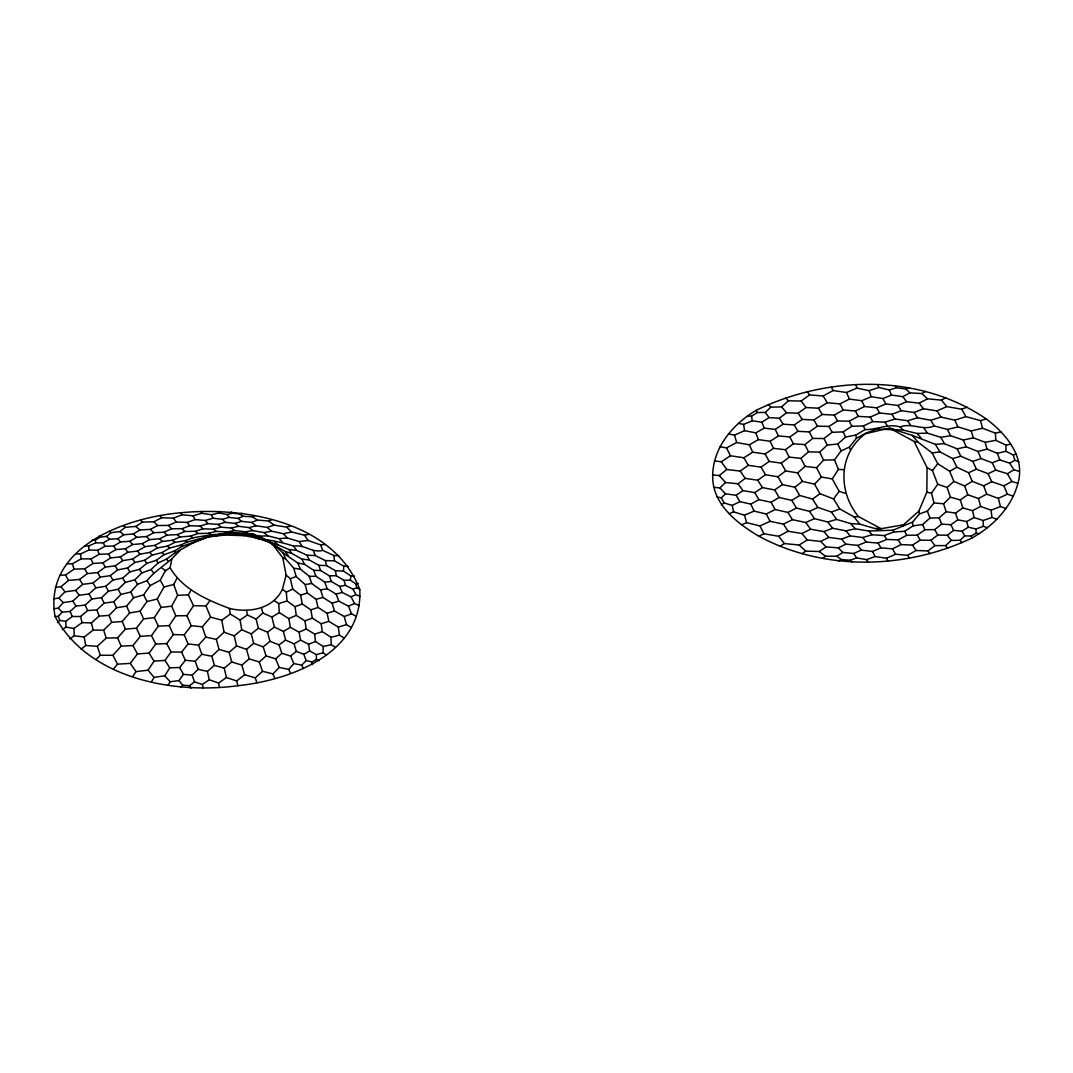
<?xml version="1.0" encoding="UTF-8"?>
<svg xmlns="http://www.w3.org/2000/svg" width="1073" height="1073" viewBox="0 0 1073 1073"><rect width="100%" height="100%" fill="white"/><g stroke="black" fill="none" stroke-linecap="round" stroke-linejoin="round"><path stroke-width="1.5" d="M758.893 536.232C824.171 571.413 905.679 569.495 971.95 538.056C993.035 526.132 1011.745 507.328 1017.901 483.346C1025.708 456.91 1005.964 433.72 986.261 418.953C919.105 373.109 827.498 375.456 756.197 410.329C733.248 423.889 713.277 447.159 712.7 474.923C711.681 503.68 736.615 523.02 758.893 536.232L763.922 533.75L778.663 536.285L788.092 531.269L801.947 533.509L810.598 529.204L823.984 531.591L832.621 528.265L845.967 530.853L855.261 528.774L868.808 531.055L893.098 530.183L903.453 525.824L903.453 524.777L918.81 511.177L926.831 492.252L927.059 467.6L914.142 441.459L889.41 428.047L865.442 433.747C838.174 453.624 837.946 491.675 858.454 516.596L881.188 528.694L903.453 524.777M1016.439 453.839L1013.234 454.939L1005.844 451.29L1005.991 445.08L995.798 440.292L985.215 442.331L973.372 437.838L963.299 440.037L950.584 435.692L940.739 437.315L927.367 433.116L917.093 433.479L903.077 430.072L876.842 429.093L865.656 433.237L856.388 438.253L849.414 447.092L841.125 450.888L834.472 459.861L823.568 460.089L816.566 467.734L805.085 466.379L797.668 472.898L785.624 470.94L777.885 476.774L765.518 474.722L757.766 480.221L745.225 478.397L738.023 483.789L725.563 482.515L719.299 475.554L712.7 474.923M326.541 655.04L323.04 652.84L323.241 646.469L315.475 641.52L314.657 634.13L306.207 628.993L304.933 620.865L296.255 615.339L295.062 606.714L287.014 600.987L286.303 592.135L282.454 589.211L286.142 575.021L282.776 557.812L271.134 542.482L252.624 533.804L230.494 532.288L210.59 536.004L193.529 542.737L175.114 552.756L166.677 559.02L158.2 562.882L151.038 569.535L141.864 572.942L134.849 579.836L125.259 582.451L118.204 589.278L108.494 591.143L101.479 597.715L91.862 598.989L85.156 605.118L76.035 606.017L70.161 611.449L62.1 612.187L58.277 616.412L55.031 616.425C43.014 546.761 126.44 517.334 180.881 512.76C245.274 506.429 333.81 521.921 359.777 589.466C363.09 653.658 290.045 680.228 237.898 685.701C172.994 694.553 88.455 678.404 55.031 616.425M354.519 576.067L350.817 575.919L343.467 571.051L343.803 566.209L334.494 560.844L325.374 560.589L315.301 555.546L306.972 555.21L296.524 550.369L288.811 549.47L278.014 544.869L255.414 537.721L244.108 535.682L224.646 535.038L205.748 537.318L187.627 541.865L179.835 545.406L169.762 548.008L162.063 552.555L152.138 555.103L144.627 560.28L134.849 562.493L127.459 568.046L117.641 569.87L110.291 575.651L100.272 577.126L93.002 583.055L82.688 584.329L75.687 590.405L65.024 591.8L58.8 598.05L53.65 598.801M359.777 589.466L356.813 587.789L355.78 583.833L350.402 580.185L350.817 575.919M282.454 589.211C273.159 609.142 248.949 613.139 229.434 608.418C207.196 600.062 182.383 589.157 170.111 567.724L171.921 558.617L179.795 550.757M95.873 659.64L100.326 655.254L112.906 655.281L121.195 646.147L132.945 645.57L140.295 636.369L151.454 635.618L158.308 626.189L169.212 625.599L175.824 615.795L171.626 606.178L177.608 595.314L173.759 584.463L176.884 578.427M62.194 629.636L65.949 627.115L73.93 628.443L82.058 622.648L91.366 622.903L99.185 616.09L109.084 615.392L116.528 607.774L126.574 606.124L133.642 597.741L143.634 594.844L150.166 585.603L160.266 580.211L165.524 570.595L170.111 567.724M69.825 638.878L74.265 635.739L84.204 637.08L93.163 630.052L103.612 630.173L111.699 622.327L122.215 621.495L129.645 612.911L140.067 611.208L146.988 601.537L157.248 599.029L163.981 586.958L173.759 584.463M113.59 668.868L117.52 664.16L130.302 663.369L137.451 653.913L149.093 653.122L155.746 644.028L166.758 643.612L173.37 634.612L184.234 634.814L191.209 625.693L186.957 615.687L193.502 605.655L188.352 594.885L191.37 589.56M151.481 681.717L154.083 677.412L164.759 675.775L169.708 667.808L179.607 667.54L185.388 660.271L195.179 661.263L201.818 654.248L211.797 656.274L219.053 649.447L229.153 652.33L236.57 645.919L246.495 649.339L249.204 658.876L259.25 661.987L262.563 671.322L272.971 673.884L274.809 678.377M168.005 685.298L170.151 681.744L178.936 680.59L183.443 674.367L192.161 675.145L198.129 669.311L207.371 671.376L214.399 665.367L224.23 668.171L231.714 661.974L241.854 665.099L244.617 674.743L255.267 677.854L256.836 682.629M845.363 493.325L839.14 491.327L832.286 478.92L838.429 469.397L834.472 459.861M132.757 676.325L136.003 671.631L148.074 670.182L154.016 661.129L164.987 660.391L171.063 651.968L181.565 652.116L188.124 643.961L198.572 645.101L205.815 637.094L216.317 639.401L224.029 632.198L221.789 620.194L210.59 617.123L206.003 605.963L209.785 600.853M81.038 649.286L85.706 645.477L97.294 646.335L106.24 638.059L117.547 637.845L125.447 629.113L136.419 628.215L143.621 618.893L154.338 617.619L161.03 607.425L171.626 606.178M903.453 525.824L912.479 522.189L919.494 513.9L927.38 511.124L934.02 502.929L931.485 493.084L937.722 484.245L932.437 470.564L927.059 467.6M880.303 530.089L859.688 524.093L854.095 516.891L839.81 509.004L833.6 498.945L839.14 491.327M932.437 470.564L937.681 463.697L932.142 452.927L918.287 442.371L912.157 435.343L889.41 428.047M57.432 622.528L59.873 620.476L65.802 621.294L72.267 616.492L80.555 616.506L87.584 610.564L96.905 609.893L104.094 603.16L113.818 601.738L120.927 594.429L130.691 592.068L137.559 584.316L147.041 580.734C153.949 571.748 163.726 566.128 171.921 558.617M191.209 625.693L202.328 626.833L210.59 617.123M229.434 608.418L230.306 614.064L240.084 620.02L241.733 629.784L251.283 633.888L253.657 643.357L263.207 646.858L266.091 655.938L275.654 658.835L279.235 667.433L288.731 669.418L293.854 663.583L301.808 665.18L303.337 668.519M53.905 608.767L58.318 608.15L63.213 602.583L72.857 601.188L79.12 595.26L88.992 593.959L95.886 587.816L105.771 586.287L112.906 580.037L122.671 578.079L129.887 571.855L139.49 569.334L146.84 563.325L156.363 560.267L164.075 554.687L174.349 551.026L182.41 546.291L210.59 536.004M180.586 687.511L182.678 685.164L189.505 685.714L194.481 681.918L202.395 684.44L209.302 679.732L218.557 683.045L226.43 677.506L236.69 680.939L244.617 674.743M301.808 665.18L306.113 660.566L311.935 662.041L316.428 659.439L319.271 660.66M797.668 472.898L802.349 481.375L814.541 484.164L821.328 477.029L832.286 478.92M272.971 673.884L279.235 667.433M747.465 415.841L751.502 416.217L757.323 412.542L765.331 412.434L770.749 407.163L781.613 406.908L788.333 400.833L801.142 401.02L809.552 394.931L823.219 395.977L833.077 390.545L846.53 392.49L856.925 388.118L869.143 390.679L878.787 387.487L889.302 389.995L896.572 387.715L905.867 389.03L909.126 387.594M934.02 502.929L943.569 503.787L950.423 497.175L960.308 499.938L967.806 494.747L978.442 498.502L986.744 494.157L998.333 498.382L1007.413 494.17L1013.462 496.263M822.508 558.403L825.499 556.216L836.779 556.216L841.366 559.543L850.285 560.24L856.63 557.893L866.689 559.637L875.099 556.525L886.499 558.242L895.526 554.218L907.651 555.345L916.074 550.489L927.917 550.932L934.945 545.62L945.621 545.594L951.215 540.403L960.067 540.309L964.707 535.87L971.213 536.057L976.215 533.133L979.461 533.657M714.108 487.357L719.876 487.907L725.563 482.515M719.299 475.554L726.743 469.505L740.209 471.06L748.283 465.333L761.052 467.157L769.153 461.43L781.345 463.147L789.218 457.098L800.927 458.372L808.546 451.8L819.718 452.162L827.243 445.08L837.745 444.034L845.604 437.019L855.959 435.048L865.066 429.562C877.097 429.978 888.055 423.164 900.099 426.96C911.567 422.373 922.82 431.024 934.181 425.954L947.459 429.441L957.934 426.88L971.132 430.944L982.586 428.248L995.382 433.116L1001.109 431.95M716.979 496.973L721.284 497.805L725.576 493.835L736.172 495.27L742.932 490.629L754.748 492.587L762.366 487.585L774.679 489.918L782.458 484.607L794.865 487.249L799.707 495.458L812.596 499.093L817.8 507.395L831.374 512.022L836.591 519.386L850.634 523.57L859.688 524.093M293.854 663.583L290.555 656.059L281.85 653.283L279.06 644.846L269.98 641.319L267.499 632.185L258.352 628.241L256.152 619.121L262.778 613.005L261.571 608.109M937.722 484.245L947.124 487.464L953.857 481.401L964.654 485.935L967.806 494.747M275.654 658.835L281.85 653.283M255.267 677.854L262.563 671.322M259.25 661.987L266.091 655.938M779.937 546.237L784.376 543.582L799.144 544.99L807.285 539.934L820.724 541.449L828.772 537.399L841.621 539.115L850.178 535.896L862.786 537.506L872.108 534.743L884.286 535.575L893.769 531.98L904.7 531.296L913.069 525.864L922.632 524.536L929.942 518.085L939.17 517.83L946.158 511.714L955.52 513.095L962.816 507.931L972.527 510.654L980.655 506.416L991.076 510.212L1000.465 506.536L1006.058 508.615M241.854 665.099L249.204 658.876M55.42 587.333L60.973 586.73L68.551 580.413L79.59 579.42L87.289 573.599L97.643 572.593L105.234 567.094L115.2 565.86L122.671 560.629L132.502 559.087L139.946 554.178L149.818 552.407L157.342 547.954L167.361 546.117L175.006 542.334L185.186 540.698L192.952 537.801L211.26 534.77L229.917 533.563L248.748 534.139L259.907 536.192L267.714 535.803L279.114 538.673L287.282 537.975L299.112 541.543L308.166 540.51L320.599 544.883L325.387 544.48M246.495 649.339L253.657 643.357M92.13 540.121L95.336 540.001L100.071 537.171L106.549 536.406L111.055 532.664L119.881 531.591L125.313 527.326L135.788 526.427L142.481 522.095L153.882 521.76L161.782 517.749L173.37 518.125L182.088 514.758L193.086 515.818L201.764 513.27L211.408 514.772L218.986 512.974L227.114 514.477L232.586 513.189L239.668 514.007L242.029 513.189M263.207 646.858L269.98 641.319M290.555 656.059L296.282 651.405L303.887 654.315L306.113 660.566M224.029 632.198L234.196 635.846L241.733 629.784M251.283 633.888L258.352 628.241M714.403 460.894L721.297 461.766L730.405 455.77L743.911 457.769L752.723 452.162L765.183 453.986L773.553 448.326L785.382 449.721L793.39 443.793L804.857 444.611L812.757 438.414L823.984 438.522L832.085 432.325L843.217 431.869L851.855 426.276L863.363 425.941L872.778 421.568L884.997 422.212L894.869 418.993L907.664 420.723L917.576 417.799L930.827 420.281L940.967 417.089L954.796 420.2L965.861 416.606L980.454 420.603L986.261 418.953M794.865 487.249L802.349 481.375M802.121 553.668L805.769 551.12L819.209 551.509L826.036 546.895L838.335 547.86L845.873 544.132L857.837 545.419L866.193 542.013L878.036 543.099L886.794 539.437L898.235 539.88L906.672 535.333L917.294 535.119L924.899 529.754L934.717 529.593L941.692 524.12L950.933 524.737L957.787 519.828L966.666 521.545L974.11 517.548L983.123 520.526L991.962 517.441L996.83 519.252M836.779 556.216L842.801 552.474L853.732 553.467L861.243 550.127L872.537 551.442L880.973 547.82L892.562 548.866L901.065 544.601L912.452 545.084L920.258 540.148L930.921 540.255L937.775 535.051L947.405 535.239L953.589 530.397L962.038 531.135L968.275 527.192L975.947 529.016L983.351 526.333L987.428 527.661M738.506 423.366L743.602 424.412L752.294 420.764L761.817 422.252L769.046 417.612L779.387 418.215L786.549 412.797L798.124 413.212L805.997 407.525L818.431 408.196L827.229 402.737L839.931 403.904L849.36 399.089L861.78 400.725L871.155 396.688L882.972 398.566L891.475 395.065L902.849 396.634L909.971 392.866L921.895 393.536L925.53 391.417M267.499 632.185L274.406 627.075L283.406 631.434L285.579 640.071L294.096 643.854L296.282 651.405M812.596 499.093L819.96 493.66L833.6 498.945M279.06 644.846L285.579 640.071M209.704 536.42L230.494 532.288M221.789 620.194L230.306 614.064M719.862 446.744L726.542 447.884L736.668 442.532L749.343 444.812L758.383 439.608L770.132 441.298L778.435 435.879L789.862 436.993L797.883 431.306L809.324 431.923L817.452 426.142L829 426.437L837.517 420.938L849.253 421.22L858.239 416.364L870.27 417.062L879.578 412.998L891.958 414.299L901.293 410.704L914.102 412.475L923.424 408.773L937.024 410.892L946.788 406.613L961.797 409.215L967.081 407.123M728.5 433.894L734.522 435.128L744.595 430.675L755.794 432.875L764.311 428.114L775.216 429.428L783.062 424.184L794.302 424.962L802.202 419.409L813.911 419.972L822.267 414.46L834.311 415.117L843.19 410.007L855.382 410.972L864.543 406.506L876.721 407.847L885.761 403.931L897.967 405.487L906.537 401.691L919.185 403.18L927.407 398.807L941.41 400.108L945.85 397.815M240.084 620.02L247.434 614.99L256.152 619.121M59.94 575.302L65.507 574.994L74.117 569.159L84.847 568.757L92.922 563.486L102.954 562.829L110.599 557.893L120.35 556.927L127.767 552.246L137.532 551.039L144.909 546.667L154.834 545.366L162.305 541.449L172.445 540.269L180.036 536.969L190.364 536.138L198.049 533.536L208.551 533.281L216.263 531.39L226.913 531.886L234.518 530.518L245.368 531.792L252.839 530.612L264.038 532.57L271.576 531.189L283.433 533.737L291.574 531.967L304.464 535.186L308.863 534.367M84.713 545.822L88.67 546.009L95.765 542.844L103.303 542.884L109.352 539.29L117.775 538.686L123.797 534.743L133.36 533.992L139.919 529.941L150.354 529.391L157.624 525.542L168.474 525.421L176.321 522.014L187.104 522.417L195.138 519.587L205.399 520.459L213.004 518.192L222.54 519.305L229.086 517.387L238.072 518.393L243.195 516.301L252.383 516.837L254.878 515.63M721.284 497.805L724.221 502.982L732.215 505.396L739.887 501.668L750.818 504.095L758.919 499.669L771.044 502.231L779.172 497.483L791.78 500.394L799.707 495.458M721.378 504.726L724.221 502.982M912.157 435.343L935.361 444.37L939.961 451.894L952.676 458.573L960.818 456.253L972.809 461.377L976.403 469.209L988.099 473.703L995.757 470.081L1007.399 473.743L1013.931 469.786L1019.35 471.396M964.654 485.935L972.232 481.361L983.686 485.828L991.747 481.723L1003.872 485.828L1011.866 481.469L1017.901 483.346M67.076 563.808L72.307 563.808L81.24 558.845L91.125 558.926L99.092 554.339L108.547 553.95L115.911 549.55L125.393 548.799L132.556 544.548L142.293 543.635L149.523 539.639L159.595 538.767L166.999 535.172L177.313 534.555L184.891 531.497L195.313 531.309L202.945 528.815L213.393 529.163L220.85 527.165L231.325 528.023L238.474 526.28L249.137 527.594L255.991 525.757L267.244 527.406L274.098 525.113L286.585 527.138L290.327 525.998M75.834 553.802L80.475 553.99L88.925 550.006L97.656 550.275L104.939 546.318L113.751 545.983L120.538 541.945L129.86 541.275L136.673 537.251L146.585 536.54L153.721 532.718L164.062 532.221L171.559 528.774L182.075 528.667L189.773 525.716L200.222 526.065L207.813 523.637L218.007 524.389L225.129 522.336L235.135 523.356L241.532 521.344L251.726 522.43L257.453 520.016L268.572 521.049L271.603 519.775M262.778 613.005L271.871 617.015L279.329 612.656L288.838 618.625L290.394 627.343L299.072 632.185L300.601 640.058L308.541 644.256L315.475 641.52M283.406 631.434L290.394 627.343M294.096 643.854L300.601 640.058M303.887 654.315L309.641 650.962L316.361 654.61L323.04 652.84M937.681 463.697L949.699 471.315L956.861 467.224L968.597 472.75L972.232 481.361M972.809 461.377L980.99 458.573L992.243 462.785L999.714 459.848L1009.76 463.187L1014.857 460.29L1018.881 461.859M729.144 513.712L733.597 511.875L744.488 515.161L754.037 511.11L766.27 513.994L775.175 509.541L787.971 512.438L796.448 508.025L809.565 511.392L817.8 507.395M838.59 560.991L841.366 559.543M741.55 524.804L746.66 522.658L759.979 525.944L770.038 521.33L783.424 524.12L792.451 519.667L805.783 522.511L814.42 518.648L827.873 522.014L836.591 519.386M286.303 592.135L292.728 589.077L300.655 595.207L302.278 603.992L310.862 609.88L312.31 618.128L321.162 623.748L322.249 631.635L331.021 637.241L339.43 635.136L344.057 638.006M968.597 472.75L976.403 469.209M216.33 535.883L218.141 535.065M271.134 542.482L283.071 552.903L297.838 563.043L300.44 569.186L309.319 576.335L315.945 576.268L324.811 582.156L331.302 581.499L339.712 586.394L342.22 592.444L351.045 596.816L355.981 594.59L360.032 596.508M299.072 632.185L306.207 628.993M288.838 618.625L296.255 615.339M324.811 582.156L327.144 588.701L336.131 594.107L338.813 601.135L348.43 606.178L354.573 603.522L359.24 605.776M286.142 575.021L290.354 578.736L296.148 576.469L305.161 584.584L307.307 592.967L316.106 599.338L318.024 607.466L327.144 613.3L328.834 621.334L338.317 627.101L346.445 624.634L351.367 627.464M235.792 535.199L238.716 534.059L256.206 535.91L273.749 544.534M295.062 606.714L302.278 603.992M304.933 620.865L312.31 618.128M309.319 576.335L311.666 583.457L320.612 589.935L322.906 597.42L332.12 603.214L334.441 610.966L344.245 616.519L351.542 613.836L356.504 616.439M339.712 586.394L345.506 585.362L352.937 589.184L356.813 587.789M831.374 512.022L839.81 509.004M300.655 595.207L307.307 592.967M310.862 609.88L318.024 607.466M314.657 634.13L322.249 631.635M327.144 613.3L334.441 610.966M274.286 600.625L278.698 603.643L287.014 600.987M321.162 623.748L328.834 621.334M332.12 603.214L338.813 601.135M316.106 599.338L322.906 597.42M336.131 594.107L342.22 592.444M935.361 444.37L944.428 443.659L957.17 448.863L966.21 446.851L978.04 451.451L986.986 449.131L997.421 453.302L1005.844 451.29M323.241 646.469L331.208 644.672L335.326 647.368M320.612 589.935L327.144 588.701M1005.991 445.08L1010.887 444.168M305.161 584.584L311.666 583.457M932.142 452.927L939.961 451.894M355.78 583.833L358.221 583.538M854.095 516.891L858.454 516.596M177.608 595.314L188.352 594.885M197.781 539.598L199.913 539.518M255.414 537.721C268.317 540.081 281.3 541.731 293.653 546.224C304.048 543.957 312.27 553.306 322.745 550.395L333.864 555.532L338.692 555.519M297.838 563.043L304.45 564.224L313.665 570.299L320.639 570.541L329.398 575.852L336.318 575.705L344.004 580.319L350.402 580.185M175.824 615.795L186.957 615.687M193.502 605.655L206.003 605.963M270.57 542.978L285.15 551.495L291.91 553.48L301.889 559.127L309.239 559.958L318.788 565.297L326.594 565.605L335.366 570.702L343.467 571.051M343.803 566.209L348.269 566.383M838.429 469.397L843.794 469.666M192.335 542.67L193.529 542.737M875.823 528.345L881.188 528.694M890.349 429.227L895.123 429.589M229.381 533.093L238.716 534.059M283.071 552.903L285.713 558.993L293.747 568.207L300.44 569.186M926.831 492.252L931.485 493.084M221.977 534.555L224.646 535.038M914.142 441.459L918.287 442.371M203.36 536.688L205.748 537.318M179.835 545.406L182.41 546.291M240.902 534.542L244.108 535.682M250.774 535.883L259.17 539.048M282.776 557.812L285.713 558.993M185.186 540.698L187.627 541.865M208.551 533.281L211.26 534.77M226.913 531.886L229.917 533.563M252.624 533.804L256.206 535.91M252.383 516.837L257.453 520.016M190.364 536.138L192.952 537.801M239.668 514.007L243.195 516.301M268.639 541.691L274.608 545.58M245.368 531.792L248.748 534.139M161.902 568.1L165.524 570.595M259.907 536.192L263.368 538.633M268.572 521.049L274.098 525.113M819.209 551.509L825.499 556.216M123.154 525.649L125.313 527.326M213.393 529.163L216.263 531.39M251.726 522.43L255.991 525.757M231.325 528.023L234.518 530.518M109.218 531.202L111.055 532.664M167.361 546.117L169.762 548.008M172.445 540.269L175.006 542.334M119.881 531.591L123.797 534.743M195.313 531.309L198.049 533.536M249.137 527.594L252.839 530.612M135.788 526.427L139.919 529.941M238.072 518.393L241.532 521.344M267.244 527.406L271.576 531.189M274.567 541.852L278.014 544.869M235.135 523.356L238.474 526.28M264.038 532.57L267.714 535.803M177.313 534.555L180.036 536.969M140.402 520.217L142.481 522.095M799.144 544.99L805.769 551.12M905.867 389.03L909.971 392.866M921.895 393.536L927.407 398.807M286.585 527.138L291.574 531.967M218.007 524.389L220.85 527.165M133.36 533.992L136.673 537.251M150.354 529.391L153.721 532.718M159.595 538.767L162.305 541.449M182.075 528.667L184.891 531.497M164.062 532.221L166.999 535.172M200.222 526.065L202.945 528.815M153.882 521.76L157.624 525.542M820.724 541.449L826.036 546.895M106.549 536.406L109.352 539.29M231.392 511.982L232.586 513.189M58.8 598.05L63.213 602.583M838.335 547.86L842.801 552.474M154.834 545.366L157.342 547.954M719.876 487.907L725.576 493.835M900.099 426.96L903.077 430.072M146.585 536.54L149.523 539.639M162.063 552.555L164.075 554.687M279.114 538.673L282.494 542.294M58.318 608.15L62.1 612.187M850.285 560.24L851.949 562.037M168.474 525.421L171.559 528.774M283.433 533.737L287.282 537.975M164.759 675.775L170.151 681.744M868.808 531.055L872.108 534.743M850.634 523.57L855.261 528.774M917.093 433.479L921.399 438.388M768.402 404.467L770.749 407.163M160.051 515.751L161.782 517.749M149.818 552.407L152.138 555.103M222.54 519.305L225.129 522.336M142.293 543.635L144.909 546.667M841.621 539.115L845.873 544.132M785.704 397.721L788.333 400.833M117.775 538.686L120.538 541.945M781.613 406.908L786.549 412.797M845.967 530.853L850.178 535.896M148.074 670.182L154.083 677.412M801.947 533.509L807.285 539.934M941.41 400.108L946.788 406.613M823.984 531.591L828.772 537.399M129.86 541.275L132.556 544.548M178.936 680.59L182.678 685.164M945.621 545.594L947.767 548.223M187.104 522.417L189.773 525.716M60.973 586.73L65.024 591.8M778.663 536.285L784.376 543.582M288.811 549.47L291.91 553.48M137.532 551.039L139.946 554.178M173.37 518.125L176.321 522.014M919.185 403.18L923.424 408.773M827.873 522.014L832.621 528.265M862.786 537.506L866.193 542.013M205.399 520.459L207.813 523.637M927.917 550.932L929.969 553.681M285.15 551.495L288.503 555.962M930.921 540.255L934.945 545.62M960.067 540.309L961.851 542.697M801.142 401.02L805.997 407.525M151.038 569.535L153.506 572.848M947.405 535.239L951.215 540.403M902.849 396.634L906.537 401.691M144.627 560.28L146.84 563.325M857.837 545.419L861.243 550.127M805.783 522.511L810.598 529.204M765.331 412.434L769.046 417.612M738.023 483.789L742.932 490.629M156.363 560.267L158.2 562.882M75.687 590.405L79.12 595.26M721.297 461.766L726.743 469.505M304.464 535.186L308.166 540.51M132.502 559.087L134.849 562.493M807.218 391.538L809.552 394.931M293.653 546.224L296.524 550.369M125.393 548.799L127.767 552.246M130.302 663.369L136.003 671.631M740.209 471.06L745.225 478.397M227.114 514.477L229.086 517.387M923.933 428.006L927.367 433.116M912.452 545.084L916.074 550.489M809.565 511.392L814.42 518.648M895.19 385.636L896.572 387.715M907.664 420.723L910.682 425.257M798.124 413.212L802.202 419.409M139.49 569.334L141.864 572.942M72.857 601.188L76.035 606.017M783.424 524.12L788.092 531.269M914.102 412.475L917.576 417.799M853.732 553.467L856.63 557.893M884.286 535.575L886.794 539.437M166.677 559.02L167.911 560.911M884.997 422.212L887.21 425.646M299.112 541.543L302.09 546.17M147.041 580.734L150.166 585.603M99.239 535.883L100.071 537.171M897.967 405.487L901.293 410.704M937.024 410.892L940.967 417.089M127.459 568.046L129.887 571.855M164.987 660.391L169.708 667.808M1009.76 463.187L1013.931 469.786M79.59 579.42L82.688 584.329M757.766 480.221L762.366 487.585M120.35 556.927L122.671 560.629M878.036 543.099L880.973 547.82M891.958 414.299L894.869 418.993M787.971 512.438L792.451 519.667M149.093 653.122L154.016 661.129M907.651 555.345L909.354 558.121M779.387 418.215L783.062 424.184M818.431 408.196L822.267 414.46M791.78 500.394L796.448 508.025M180.881 512.76L182.088 514.758M134.849 579.836L137.559 584.316M113.751 545.983L115.911 549.55M115.2 565.86L117.641 569.87M93.002 583.055L95.886 587.816M898.235 539.88L901.065 544.601M823.219 395.977L827.229 402.737M774.679 489.918L779.172 497.483M110.291 575.651L112.906 580.037M930.827 420.281L934.181 425.954M761.052 467.157L765.518 474.722M122.671 578.079L125.259 582.451M917.294 535.119L920.258 540.148M754.748 492.587L758.919 499.669M777.885 476.774L782.458 484.607M736.172 495.27L739.887 501.668M1007.399 473.743L1011.866 481.469M940.739 437.315L944.428 443.659M743.911 457.769L748.283 465.333M97.643 572.593L100.272 577.126M813.911 419.972L817.452 426.142M814.541 484.164L819.96 493.66M88.992 593.959L91.862 598.989M794.302 424.962L797.883 431.306M771.044 502.231L775.175 509.541M962.038 531.135L964.707 535.87M352.937 589.184L355.981 594.59M934.717 529.593L937.775 535.051M179.607 667.54L183.443 674.367M65.507 574.994L68.551 580.413M105.771 586.287L108.494 591.143M870.27 417.062L872.778 421.568M876.721 407.847L879.578 412.998M892.562 548.866L895.526 554.218M160.266 580.211L163.981 586.958M961.797 409.215L965.861 416.606M834.311 415.117L837.517 420.938M781.345 463.147L785.624 470.94M193.086 515.818L195.138 519.587M132.945 645.57L137.451 653.913M102.954 562.829L105.234 567.094M839.931 403.904L843.19 410.007M765.183 453.986L769.153 461.43M855.382 410.972L858.239 416.364M809.324 431.923L812.757 438.414M118.204 589.278L120.927 594.429M351.045 596.816L354.573 603.522M829 426.437L832.085 432.325M108.547 553.95L110.599 557.893M882.972 398.566L885.761 403.931M800.927 458.372L805.085 466.379M785.382 449.721L789.218 457.098M130.691 592.068L133.642 597.741M789.862 436.993L793.39 443.793M112.906 655.281L117.52 664.16M849.253 421.22L851.855 426.276M166.758 643.612L171.063 651.968M804.857 444.611L808.546 451.8M766.27 513.994L770.038 521.33M816.566 467.734L821.328 477.029M151.454 635.618L155.746 644.028M756.197 410.329L757.323 412.542M759.979 525.944L763.922 533.75M831.347 387.098L833.077 390.545M872.537 551.442L875.099 556.525M301.889 559.127L304.45 564.224M143.634 594.844L146.988 601.537M189.505 685.714L190.82 688.33M84.847 568.757L87.289 573.599M947.459 429.441L950.584 435.692M775.216 429.428L778.435 435.879M823.984 438.522L827.243 445.08M866.689 559.637L867.883 562.037M957.17 448.863L960.818 456.253M837.745 444.034L841.125 450.888M886.499 558.242L887.814 560.924M726.542 447.884L730.405 455.77M904.7 531.296L906.672 535.333M819.718 452.162L823.568 460.089M770.132 441.298L773.553 448.326M952.676 458.573L956.861 467.224M992.243 462.785L995.757 470.081M306.972 555.21L309.239 559.958M101.479 597.715L104.094 603.16M861.78 400.725L864.543 406.506M103.303 542.884L104.939 546.318M136.419 628.215L140.295 636.369M954.796 420.2L957.934 426.88M863.363 425.941L865.066 429.562M950.933 524.737L953.589 530.397M288.731 669.418L290.609 673.401M181.565 652.116L185.388 660.271M843.217 431.869L845.604 437.019M211.408 514.772L213.004 518.192M154.338 617.619L158.308 626.189M749.343 444.812L752.723 452.162M169.212 625.599L173.37 634.612M140.067 611.208L143.621 618.893M750.818 504.095L754.037 511.11M988.099 473.703L991.747 481.723M126.574 606.124L129.645 612.911M157.248 599.029L161.03 607.425M174.349 551.026L175.114 552.756M113.818 601.738L116.528 607.774M85.156 605.118L87.584 610.564M117.547 637.845L121.195 646.147M922.632 524.536L924.899 529.754M218.288 511.365L218.986 512.974M846.53 392.49L849.36 399.089M889.302 389.995L891.475 395.065M963.299 440.037L966.21 446.851M761.817 422.252L764.311 428.114M1003.872 485.828L1007.413 494.17M184.234 634.814L188.124 643.961M122.215 621.495L125.447 629.113M200.973 511.405L201.764 513.27M70.161 611.449L72.267 616.492M978.04 451.451L980.99 458.573M949.699 471.315L953.857 481.401M313.289 550.65L315.301 555.546M348.43 606.178L351.542 613.836M939.17 517.83L941.692 524.12M91.125 558.926L92.922 563.486M58.277 616.412L59.873 620.476M320.599 544.883L322.745 550.395M755.794 432.875L758.383 439.608M313.665 570.299L315.945 576.268M109.084 615.392L111.699 622.327M893.098 530.183L893.769 531.98M971.213 536.057L971.95 538.056M983.686 485.828L986.744 494.157M927.38 511.124L929.942 518.085M96.905 609.893L99.185 616.09M195.179 661.263L198.129 669.311M318.788 565.297L320.639 570.541M198.572 645.101L201.818 654.248M97.656 550.275L99.092 554.339M997.421 453.302L999.714 459.848M855.798 384.872L856.925 388.118M192.161 675.145L194.481 681.918M849.414 447.092L850.285 449.654M947.124 487.464L950.423 497.175M202.328 626.833L205.815 637.094M97.294 646.335L100.326 655.254M72.307 563.808L74.117 569.159M955.52 513.095L957.787 519.828M869.143 390.679L871.155 396.688M329.398 575.852L331.302 581.499M103.612 630.173L106.24 638.059M943.569 503.787L946.158 511.714M971.132 430.944L973.372 437.838M960.308 499.938L962.816 507.931M877.929 384.671L878.787 387.487M1013.234 454.939L1014.857 460.29M344.004 580.319L345.506 585.362M734.522 435.128L736.668 442.532M744.488 515.161L746.66 522.658M293.747 568.207L296.148 576.469M211.797 656.274L214.399 665.367M966.666 521.545L968.275 527.192M978.442 498.502L980.655 506.416M980.454 420.603L982.586 428.248M216.317 639.401L219.053 649.447M344.245 616.519L346.445 624.634M229.153 652.33L231.714 661.974M998.333 498.382L1000.465 506.536M985.215 442.331L986.986 449.131M236.69 680.939L237.898 685.701M91.366 622.903L93.163 630.052M918.81 511.177L919.494 513.9M271.871 617.015L274.406 627.075M80.555 616.506L82.058 622.648M325.374 560.589L326.594 565.605M311.935 662.041L312.538 664.563M234.196 635.846L236.57 645.919M224.23 668.171L226.43 677.506M202.395 684.44L203.28 688.182M972.527 510.654L974.11 517.548M207.371 671.376L209.302 679.732M290.354 578.736L292.728 589.077M732.215 505.396L733.597 511.875M218.557 683.045L219.482 687.471M335.366 570.702L336.318 575.705M246.562 610.336L247.434 614.99M84.204 637.08L85.706 645.477M751.502 416.217L752.294 420.764M308.541 644.256L309.641 650.962M743.602 424.412L744.595 430.675M912.479 522.189L913.069 525.864M80.475 553.99L81.24 558.845M95.336 540.001L95.765 542.844M338.317 627.101L339.43 635.136M855.959 435.048L856.388 438.253M991.076 510.212L991.962 517.441M333.864 555.532L334.494 560.844M278.698 603.643L279.329 612.656M975.947 529.016L976.215 533.133M88.67 546.009L88.925 550.006M995.382 433.116L995.798 440.292M73.93 628.443L74.265 635.739M983.123 520.526L983.351 526.333M331.021 637.241L331.208 644.672M65.802 621.294L65.949 627.115M316.361 654.61L316.428 659.439"/></g></svg>
